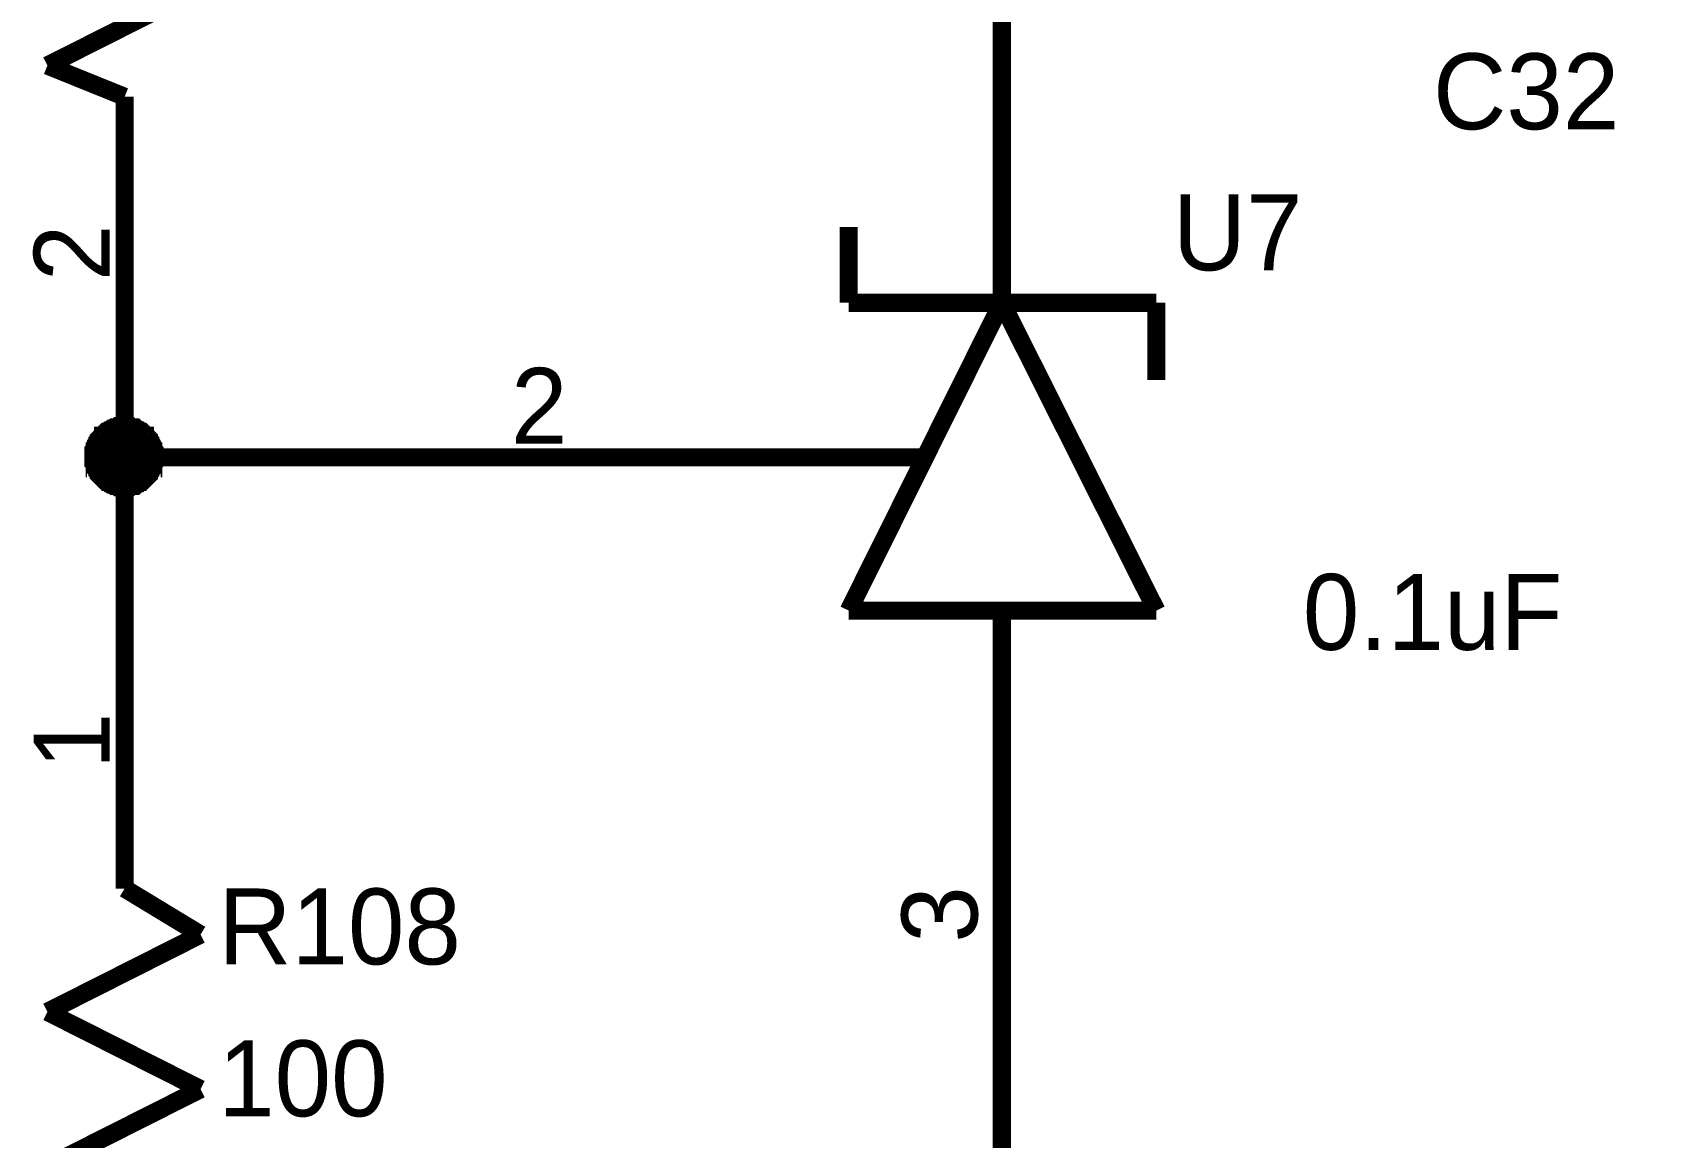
# Model space of a CAD drawing. Header units: millimetres. Extents: x 0 to 800, y 0 to 567.
# Drawn here: x 477 to 503.98, y 270.59 to 288.84 of the extents above; entities that cross this region are included whole.
import ezdxf

# ---------------------------------------------------------------- set-up
doc = ezdxf.new("R2010")
doc.units = ezdxf.units.MM
doc.layers.add('Sheet', color=255, linetype='Continuous')

msp = doc.modelspace()

# ---------------------------------------------------------------- linework, layer by layer
at = {"layer": 'Sheet'}
for points, const_width in [([(493.007, 286.906), (493.007, 291.99)], 0.3), ([(479.769, 289.571), (477.238, 288.295)], 0.3), ([(477.238, 288.295), (478.514, 287.779)], 0.3), ([(493.007, 271.675), (493.007, 261.998), (508.014, 261.998), (527.009, 261.998), (527.009, 288.272)], 0.3), ([(478.514, 287.779), (478.514, 282.717)], 0.3), ([(478.514, 287.779), (478.514, 287.018)], 0.3), ([(493.007, 284.375), (493.007, 286.906)], 0.3), ([(490.476, 284.375), (490.476, 285.629)], 0.3), ([(490.476, 284.375), (495.56, 284.375)], 0.3), ([(490.476, 279.29), (493.007, 284.375)], 0.3), ([(495.56, 279.29), (493.007, 284.375)], 0.3), ([(495.56, 284.375), (495.56, 283.098)], 0.3), ([(478.514, 279.761), (478.514, 281.821), (478.514, 282.717)], 0.3), ([(477.999, 281.821), (477.999, 281.844), (477.999, 281.866), (477.999, 281.911), (477.999, 281.933), (478.022, 281.956), (478.022, 281.978), (478.022, 282), (478.044, 282.023), (478.044, 282.045), (478.066, 282.068), (478.066, 282.09), (478.089, 282.112), (478.089, 282.135), (478.111, 282.157), (478.134, 282.18), (478.156, 282.18), (478.156, 282.202), (478.178, 282.224), (478.201, 282.247), (478.223, 282.247), (478.246, 282.269), (478.268, 282.269), (478.29, 282.292), (478.313, 282.292), (478.335, 282.314), (478.358, 282.314), (478.38, 282.314), (478.402, 282.336), (478.425, 282.336), (478.47, 282.336), (478.492, 282.336), (478.514, 282.336)], 0.3), ([(477.999, 281.821), (477.999, 281.844), (477.999, 281.866), (477.999, 281.911), (477.999, 281.933), (478.022, 281.956), (478.022, 281.978), (478.022, 282), (478.044, 282.023), (478.044, 282.045), (478.066, 282.068), (478.066, 282.09), (478.089, 282.112), (478.089, 282.135), (478.111, 282.157), (478.134, 282.18), (478.156, 282.18), (478.156, 282.202), (478.178, 282.224), (478.201, 282.247), (478.223, 282.247), (478.246, 282.269), (478.268, 282.269), (478.29, 282.292), (478.313, 282.292), (478.335, 282.314), (478.358, 282.314), (478.38, 282.314), (478.402, 282.336), (478.425, 282.336), (478.47, 282.336), (478.492, 282.336), (478.514, 282.336)], 0.3), ([(477.999, 281.821), (477.999, 281.844), (477.999, 281.866), (477.999, 281.911), (477.999, 281.933), (478.022, 281.956), (478.022, 281.978), (478.022, 282), (478.044, 282.023), (478.044, 282.045), (478.066, 282.068), (478.066, 282.09), (478.089, 282.112), (478.089, 282.135), (478.111, 282.157), (478.134, 282.18), (478.156, 282.18), (478.156, 282.202), (478.178, 282.224), (478.201, 282.247), (478.223, 282.247), (478.246, 282.269), (478.268, 282.269), (478.29, 282.292), (478.313, 282.292), (478.335, 282.314), (478.358, 282.314), (478.38, 282.314), (478.402, 282.336), (478.425, 282.336), (478.47, 282.336), (478.492, 282.336), (478.514, 282.336)], 0.3), ([(477.999, 281.821), (477.999, 281.844), (477.999, 281.866), (477.999, 281.911), (477.999, 281.933), (478.022, 281.956), (478.022, 281.978), (478.022, 282), (478.044, 282.023), (478.044, 282.045), (478.066, 282.068), (478.066, 282.09), (478.089, 282.112), (478.089, 282.135), (478.111, 282.157), (478.134, 282.18), (478.156, 282.18), (478.156, 282.202), (478.178, 282.224), (478.201, 282.247), (478.223, 282.247), (478.246, 282.269), (478.268, 282.269), (478.29, 282.292), (478.313, 282.292), (478.335, 282.314), (478.358, 282.314), (478.38, 282.314), (478.402, 282.336), (478.425, 282.336), (478.47, 282.336), (478.492, 282.336), (478.514, 282.336)], 0.3), ([(477.999, 281.821), (477.999, 281.844), (477.999, 281.866), (477.999, 281.911), (477.999, 281.933), (478.022, 281.956), (478.022, 281.978), (478.022, 282), (478.044, 282.023), (478.044, 282.045), (478.066, 282.068), (478.066, 282.09), (478.089, 282.112), (478.089, 282.135), (478.111, 282.157), (478.134, 282.18), (478.156, 282.18), (478.156, 282.202), (478.178, 282.224), (478.201, 282.247), (478.223, 282.247), (478.246, 282.269), (478.268, 282.269), (478.29, 282.292), (478.313, 282.292), (478.335, 282.314), (478.358, 282.314), (478.38, 282.314), (478.402, 282.336), (478.425, 282.336), (478.47, 282.336), (478.492, 282.336), (478.514, 282.336)], 0.0991), ([(477.999, 281.821), (477.999, 281.844), (477.999, 281.866), (477.999, 281.911), (477.999, 281.933), (478.022, 281.956), (478.022, 281.978), (478.022, 282), (478.044, 282.023), (478.044, 282.045), (478.066, 282.068), (478.066, 282.09), (478.089, 282.112), (478.089, 282.135), (478.111, 282.157), (478.134, 282.18), (478.156, 282.18), (478.156, 282.202), (478.178, 282.224), (478.201, 282.247), (478.223, 282.247), (478.246, 282.269), (478.268, 282.269), (478.29, 282.292), (478.313, 282.292), (478.335, 282.314), (478.358, 282.314), (478.38, 282.314), (478.402, 282.336), (478.425, 282.336), (478.47, 282.336), (478.492, 282.336), (478.514, 282.336)], 0.0991), ([(477.999, 281.821), (477.999, 281.844), (477.999, 281.866), (477.999, 281.911), (477.999, 281.933), (478.022, 281.956), (478.022, 281.978), (478.022, 282), (478.044, 282.023), (478.044, 282.045), (478.066, 282.068), (478.066, 282.09), (478.089, 282.112), (478.089, 282.135), (478.111, 282.157), (478.134, 282.18), (478.156, 282.18), (478.156, 282.202), (478.178, 282.224), (478.201, 282.247), (478.223, 282.247), (478.246, 282.269), (478.268, 282.269), (478.29, 282.292), (478.313, 282.292), (478.335, 282.314), (478.358, 282.314), (478.38, 282.314), (478.402, 282.336), (478.425, 282.336), (478.47, 282.336), (478.492, 282.336), (478.514, 282.336)], 0.0991), ([(477.999, 281.821), (477.999, 281.844), (477.999, 281.866), (477.999, 281.911), (477.999, 281.933), (478.022, 281.956), (478.022, 281.978), (478.022, 282), (478.044, 282.023), (478.044, 282.045), (478.066, 282.068), (478.066, 282.09), (478.089, 282.112), (478.089, 282.135), (478.111, 282.157), (478.134, 282.18), (478.156, 282.18), (478.156, 282.202), (478.178, 282.224), (478.201, 282.247), (478.223, 282.247), (478.246, 282.269), (478.268, 282.269), (478.29, 282.292), (478.313, 282.292), (478.335, 282.314), (478.358, 282.314), (478.38, 282.314), (478.402, 282.336), (478.425, 282.336), (478.47, 282.336), (478.492, 282.336), (478.514, 282.336)], 0.0991), ([(478.514, 282.336), (478.514, 282.336)], 0.3), ([(478.514, 282.336), (478.537, 282.336), (478.559, 282.336), (478.582, 282.336), (478.604, 282.336), (478.626, 282.314), (478.649, 282.314), (478.694, 282.314), (478.716, 282.292), (478.716, 282.292), (478.738, 282.269), (478.761, 282.269), (478.783, 282.247), (478.806, 282.247), (478.828, 282.224), (478.85, 282.202), (478.85, 282.18), (478.873, 282.18), (478.895, 282.157), (478.918, 282.135), (478.918, 282.112), (478.94, 282.09), (478.94, 282.068), (478.962, 282.045), (478.962, 282.023), (478.985, 282), (478.985, 281.978), (478.985, 281.956), (479.007, 281.933), (479.007, 281.911), (479.007, 281.866), (479.007, 281.844), (479.007, 281.821)], 0.3), ([(478.514, 282.336), (478.514, 282.336)], 0.3), ([(478.514, 282.336), (478.537, 282.336), (478.559, 282.336), (478.582, 282.336), (478.604, 282.336), (478.626, 282.314), (478.649, 282.314), (478.694, 282.314), (478.716, 282.292), (478.716, 282.292), (478.738, 282.269), (478.761, 282.269), (478.783, 282.247), (478.806, 282.247), (478.828, 282.224), (478.85, 282.202), (478.85, 282.18), (478.873, 282.18), (478.895, 282.157), (478.918, 282.135), (478.918, 282.112), (478.94, 282.09), (478.94, 282.068), (478.962, 282.045), (478.962, 282.023), (478.985, 282), (478.985, 281.978), (478.985, 281.956), (479.007, 281.933), (479.007, 281.911), (479.007, 281.866), (479.007, 281.844), (479.007, 281.821)], 0.3), ([(478.514, 282.336), (478.514, 282.336)], 0.3), ([(478.514, 282.336), (478.537, 282.336), (478.559, 282.336), (478.582, 282.336), (478.604, 282.336), (478.626, 282.314), (478.649, 282.314), (478.694, 282.314), (478.716, 282.292), (478.716, 282.292), (478.738, 282.269), (478.761, 282.269), (478.783, 282.247), (478.806, 282.247), (478.828, 282.224), (478.85, 282.202), (478.85, 282.18), (478.873, 282.18), (478.895, 282.157), (478.918, 282.135), (478.918, 282.112), (478.94, 282.09), (478.94, 282.068), (478.962, 282.045), (478.962, 282.023), (478.985, 282), (478.985, 281.978), (478.985, 281.956), (479.007, 281.933), (479.007, 281.911), (479.007, 281.866), (479.007, 281.844), (479.007, 281.821)], 0.3), ([(478.514, 282.336), (478.514, 282.336)], 0.3), ([(478.514, 282.336), (478.537, 282.336), (478.559, 282.336), (478.582, 282.336), (478.604, 282.336), (478.626, 282.314), (478.649, 282.314), (478.694, 282.314), (478.716, 282.292), (478.716, 282.292), (478.738, 282.269), (478.761, 282.269), (478.783, 282.247), (478.806, 282.247), (478.828, 282.224), (478.85, 282.202), (478.85, 282.18), (478.873, 282.18), (478.895, 282.157), (478.918, 282.135), (478.918, 282.112), (478.94, 282.09), (478.94, 282.068), (478.962, 282.045), (478.962, 282.023), (478.985, 282), (478.985, 281.978), (478.985, 281.956), (479.007, 281.933), (479.007, 281.911), (479.007, 281.866), (479.007, 281.844), (479.007, 281.821)], 0.3), ([(478.514, 282.336), (478.514, 282.336)], 0.0991), ([(478.514, 282.336), (478.537, 282.336), (478.559, 282.336), (478.582, 282.336), (478.604, 282.336), (478.626, 282.314), (478.649, 282.314), (478.694, 282.314), (478.716, 282.292), (478.716, 282.292), (478.738, 282.269), (478.761, 282.269), (478.783, 282.247), (478.806, 282.247), (478.828, 282.224), (478.85, 282.202), (478.85, 282.18), (478.873, 282.18), (478.895, 282.157), (478.918, 282.135), (478.918, 282.112), (478.94, 282.09), (478.94, 282.068), (478.962, 282.045), (478.962, 282.023), (478.985, 282), (478.985, 281.978), (478.985, 281.956), (479.007, 281.933), (479.007, 281.911), (479.007, 281.866), (479.007, 281.844), (479.007, 281.821)], 0.0991), ([(478.514, 282.336), (478.514, 282.336)], 0.0991), ([(478.514, 282.336), (478.537, 282.336), (478.559, 282.336), (478.582, 282.336), (478.604, 282.336), (478.626, 282.314), (478.649, 282.314), (478.694, 282.314), (478.716, 282.292), (478.716, 282.292), (478.738, 282.269), (478.761, 282.269), (478.783, 282.247), (478.806, 282.247), (478.828, 282.224), (478.85, 282.202), (478.85, 282.18), (478.873, 282.18), (478.895, 282.157), (478.918, 282.135), (478.918, 282.112), (478.94, 282.09), (478.94, 282.068), (478.962, 282.045), (478.962, 282.023), (478.985, 282), (478.985, 281.978), (478.985, 281.956), (479.007, 281.933), (479.007, 281.911), (479.007, 281.866), (479.007, 281.844), (479.007, 281.821)], 0.0991), ([(478.514, 282.336), (478.514, 282.336)], 0.0991), ([(478.514, 282.336), (478.537, 282.336), (478.559, 282.336), (478.582, 282.336), (478.604, 282.336), (478.626, 282.314), (478.649, 282.314), (478.694, 282.314), (478.716, 282.292), (478.716, 282.292), (478.738, 282.269), (478.761, 282.269), (478.783, 282.247), (478.806, 282.247), (478.828, 282.224), (478.85, 282.202), (478.85, 282.18), (478.873, 282.18), (478.895, 282.157), (478.918, 282.135), (478.918, 282.112), (478.94, 282.09), (478.94, 282.068), (478.962, 282.045), (478.962, 282.023), (478.985, 282), (478.985, 281.978), (478.985, 281.956), (479.007, 281.933), (479.007, 281.911), (479.007, 281.866), (479.007, 281.844), (479.007, 281.821)], 0.0991), ([(478.514, 282.336), (478.514, 282.336)], 0.0991), ([(478.514, 282.336), (478.537, 282.336), (478.559, 282.336), (478.582, 282.336), (478.604, 282.336), (478.626, 282.314), (478.649, 282.314), (478.694, 282.314), (478.716, 282.292), (478.716, 282.292), (478.738, 282.269), (478.761, 282.269), (478.783, 282.247), (478.806, 282.247), (478.828, 282.224), (478.85, 282.202), (478.85, 282.18), (478.873, 282.18), (478.895, 282.157), (478.918, 282.135), (478.918, 282.112), (478.94, 282.09), (478.94, 282.068), (478.962, 282.045), (478.962, 282.023), (478.985, 282), (478.985, 281.978), (478.985, 281.956), (479.007, 281.933), (479.007, 281.911), (479.007, 281.866), (479.007, 281.844), (479.007, 281.821)], 0.0991), ([(478.514, 281.329), (478.492, 281.329), (478.47, 281.329), (478.425, 281.329), (478.402, 281.329), (478.38, 281.351), (478.358, 281.351), (478.335, 281.351), (478.313, 281.373), (478.29, 281.373), (478.268, 281.396), (478.246, 281.396), (478.223, 281.418), (478.201, 281.418), (478.178, 281.44), (478.156, 281.463), (478.156, 281.463), (478.134, 281.485), (478.111, 281.508), (478.089, 281.53), (478.089, 281.552), (478.066, 281.575), (478.066, 281.597), (478.044, 281.62), (478.044, 281.642), (478.022, 281.642), (478.022, 281.687), (478.022, 281.709), (477.999, 281.732), (477.999, 281.754), (477.999, 281.776), (477.999, 281.799), (477.999, 281.821)], 0.3), ([(477.999, 281.821), (477.999, 281.821)], 0.3), ([(478.514, 281.329), (478.492, 281.329), (478.47, 281.329), (478.425, 281.329), (478.402, 281.329), (478.38, 281.351), (478.358, 281.351), (478.335, 281.351), (478.313, 281.373), (478.29, 281.373), (478.268, 281.396), (478.246, 281.396), (478.223, 281.418), (478.201, 281.418), (478.178, 281.44), (478.156, 281.463), (478.156, 281.463), (478.134, 281.485), (478.111, 281.508), (478.089, 281.53), (478.089, 281.552), (478.066, 281.575), (478.066, 281.597), (478.044, 281.62), (478.044, 281.642), (478.022, 281.642), (478.022, 281.687), (478.022, 281.709), (477.999, 281.732), (477.999, 281.754), (477.999, 281.776), (477.999, 281.799), (477.999, 281.821)], 0.3), ([(477.999, 281.821), (477.999, 281.821)], 0.3), ([(478.514, 281.329), (478.492, 281.329), (478.47, 281.329), (478.425, 281.329), (478.402, 281.329), (478.38, 281.351), (478.358, 281.351), (478.335, 281.351), (478.313, 281.373), (478.29, 281.373), (478.268, 281.396), (478.246, 281.396), (478.223, 281.418), (478.201, 281.418), (478.178, 281.44), (478.156, 281.463), (478.156, 281.463), (478.134, 281.485), (478.111, 281.508), (478.089, 281.53), (478.089, 281.552), (478.066, 281.575), (478.066, 281.597), (478.044, 281.62), (478.044, 281.642), (478.022, 281.642), (478.022, 281.687), (478.022, 281.709), (477.999, 281.732), (477.999, 281.754), (477.999, 281.776), (477.999, 281.799), (477.999, 281.821)], 0.3), ([(477.999, 281.821), (477.999, 281.821)], 0.3), ([(478.514, 281.329), (478.492, 281.329), (478.47, 281.329), (478.425, 281.329), (478.402, 281.329), (478.38, 281.351), (478.358, 281.351), (478.335, 281.351), (478.313, 281.373), (478.29, 281.373), (478.268, 281.396), (478.246, 281.396), (478.223, 281.418), (478.201, 281.418), (478.178, 281.44), (478.156, 281.463), (478.156, 281.463), (478.134, 281.485), (478.111, 281.508), (478.089, 281.53), (478.089, 281.552), (478.066, 281.575), (478.066, 281.597), (478.044, 281.62), (478.044, 281.642), (478.022, 281.642), (478.022, 281.687), (478.022, 281.709), (477.999, 281.732), (477.999, 281.754), (477.999, 281.776), (477.999, 281.799), (477.999, 281.821)], 0.3), ([(477.999, 281.821), (477.999, 281.821)], 0.3), ([(478.514, 281.329), (478.492, 281.329), (478.47, 281.329), (478.425, 281.329), (478.402, 281.329), (478.38, 281.351), (478.358, 281.351), (478.335, 281.351), (478.313, 281.373), (478.29, 281.373), (478.268, 281.396), (478.246, 281.396), (478.223, 281.418), (478.201, 281.418), (478.178, 281.44), (478.156, 281.463), (478.156, 281.463), (478.134, 281.485), (478.111, 281.508), (478.089, 281.53), (478.089, 281.552), (478.066, 281.575), (478.066, 281.597), (478.044, 281.62), (478.044, 281.642), (478.022, 281.642), (478.022, 281.687), (478.022, 281.709), (477.999, 281.732), (477.999, 281.754), (477.999, 281.776), (477.999, 281.799), (477.999, 281.821)], 0.0991), ([(477.999, 281.821), (477.999, 281.821)], 0.0991), ([(478.514, 281.329), (478.492, 281.329), (478.47, 281.329), (478.425, 281.329), (478.402, 281.329), (478.38, 281.351), (478.358, 281.351), (478.335, 281.351), (478.313, 281.373), (478.29, 281.373), (478.268, 281.396), (478.246, 281.396), (478.223, 281.418), (478.201, 281.418), (478.178, 281.44), (478.156, 281.463), (478.156, 281.463), (478.134, 281.485), (478.111, 281.508), (478.089, 281.53), (478.089, 281.552), (478.066, 281.575), (478.066, 281.597), (478.044, 281.62), (478.044, 281.642), (478.022, 281.642), (478.022, 281.687), (478.022, 281.709), (477.999, 281.732), (477.999, 281.754), (477.999, 281.776), (477.999, 281.799), (477.999, 281.821)], 0.0991), ([(477.999, 281.821), (477.999, 281.821)], 0.0991), ([(478.514, 281.329), (478.492, 281.329), (478.47, 281.329), (478.425, 281.329), (478.402, 281.329), (478.38, 281.351), (478.358, 281.351), (478.335, 281.351), (478.313, 281.373), (478.29, 281.373), (478.268, 281.396), (478.246, 281.396), (478.223, 281.418), (478.201, 281.418), (478.178, 281.44), (478.156, 281.463), (478.156, 281.463), (478.134, 281.485), (478.111, 281.508), (478.089, 281.53), (478.089, 281.552), (478.066, 281.575), (478.066, 281.597), (478.044, 281.62), (478.044, 281.642), (478.022, 281.642), (478.022, 281.687), (478.022, 281.709), (477.999, 281.732), (477.999, 281.754), (477.999, 281.776), (477.999, 281.799), (477.999, 281.821)], 0.0991), ([(477.999, 281.821), (477.999, 281.821)], 0.0991), ([(478.514, 281.329), (478.492, 281.329), (478.47, 281.329), (478.425, 281.329), (478.402, 281.329), (478.38, 281.351), (478.358, 281.351), (478.335, 281.351), (478.313, 281.373), (478.29, 281.373), (478.268, 281.396), (478.246, 281.396), (478.223, 281.418), (478.201, 281.418), (478.178, 281.44), (478.156, 281.463), (478.156, 281.463), (478.134, 281.485), (478.111, 281.508), (478.089, 281.53), (478.089, 281.552), (478.066, 281.575), (478.066, 281.597), (478.044, 281.62), (478.044, 281.642), (478.022, 281.642), (478.022, 281.687), (478.022, 281.709), (477.999, 281.732), (477.999, 281.754), (477.999, 281.776), (477.999, 281.799), (477.999, 281.821)], 0.0991), ([(477.999, 281.821), (477.999, 281.821)], 0.0991), ([(482.86, 281.821), (478.514, 281.821)], 0.3), ([(479.007, 281.821), (479.007, 281.799), (479.007, 281.776), (479.007, 281.754), (479.007, 281.732), (478.985, 281.709), (478.985, 281.687), (478.985, 281.642), (478.962, 281.642), (478.962, 281.62), (478.94, 281.597), (478.94, 281.575), (478.918, 281.552), (478.918, 281.53), (478.895, 281.508), (478.873, 281.485), (478.85, 281.463), (478.85, 281.463), (478.828, 281.44), (478.806, 281.418), (478.783, 281.418), (478.761, 281.396), (478.738, 281.396), (478.716, 281.373), (478.716, 281.373), (478.694, 281.351), (478.649, 281.351), (478.626, 281.351), (478.604, 281.329), (478.582, 281.329), (478.559, 281.329), (478.537, 281.329), (478.514, 281.329)], 0.3), ([(479.007, 281.821), (479.007, 281.799), (479.007, 281.776), (479.007, 281.754), (479.007, 281.732), (478.985, 281.709), (478.985, 281.687), (478.985, 281.642), (478.962, 281.642), (478.962, 281.62), (478.94, 281.597), (478.94, 281.575), (478.918, 281.552), (478.918, 281.53), (478.895, 281.508), (478.873, 281.485), (478.85, 281.463), (478.85, 281.463), (478.828, 281.44), (478.806, 281.418), (478.783, 281.418), (478.761, 281.396), (478.738, 281.396), (478.716, 281.373), (478.716, 281.373), (478.694, 281.351), (478.649, 281.351), (478.626, 281.351), (478.604, 281.329), (478.582, 281.329), (478.559, 281.329), (478.537, 281.329), (478.514, 281.329)], 0.3), ([(479.007, 281.821), (479.007, 281.799), (479.007, 281.776), (479.007, 281.754), (479.007, 281.732), (478.985, 281.709), (478.985, 281.687), (478.985, 281.642), (478.962, 281.642), (478.962, 281.62), (478.94, 281.597), (478.94, 281.575), (478.918, 281.552), (478.918, 281.53), (478.895, 281.508), (478.873, 281.485), (478.85, 281.463), (478.85, 281.463), (478.828, 281.44), (478.806, 281.418), (478.783, 281.418), (478.761, 281.396), (478.738, 281.396), (478.716, 281.373), (478.716, 281.373), (478.694, 281.351), (478.649, 281.351), (478.626, 281.351), (478.604, 281.329), (478.582, 281.329), (478.559, 281.329), (478.537, 281.329), (478.514, 281.329)], 0.3), ([(479.007, 281.821), (479.007, 281.799), (479.007, 281.776), (479.007, 281.754), (479.007, 281.732), (478.985, 281.709), (478.985, 281.687), (478.985, 281.642), (478.962, 281.642), (478.962, 281.62), (478.94, 281.597), (478.94, 281.575), (478.918, 281.552), (478.918, 281.53), (478.895, 281.508), (478.873, 281.485), (478.85, 281.463), (478.85, 281.463), (478.828, 281.44), (478.806, 281.418), (478.783, 281.418), (478.761, 281.396), (478.738, 281.396), (478.716, 281.373), (478.716, 281.373), (478.694, 281.351), (478.649, 281.351), (478.626, 281.351), (478.604, 281.329), (478.582, 281.329), (478.559, 281.329), (478.537, 281.329), (478.514, 281.329)], 0.3), ([(479.007, 281.821), (479.007, 281.799), (479.007, 281.776), (479.007, 281.754), (479.007, 281.732), (478.985, 281.709), (478.985, 281.687), (478.985, 281.642), (478.962, 281.642), (478.962, 281.62), (478.94, 281.597), (478.94, 281.575), (478.918, 281.552), (478.918, 281.53), (478.895, 281.508), (478.873, 281.485), (478.85, 281.463), (478.85, 281.463), (478.828, 281.44), (478.806, 281.418), (478.783, 281.418), (478.761, 281.396), (478.738, 281.396), (478.716, 281.373), (478.716, 281.373), (478.694, 281.351), (478.649, 281.351), (478.626, 281.351), (478.604, 281.329), (478.582, 281.329), (478.559, 281.329), (478.537, 281.329), (478.514, 281.329)], 0.0991), ([(479.007, 281.821), (479.007, 281.799), (479.007, 281.776), (479.007, 281.754), (479.007, 281.732), (478.985, 281.709), (478.985, 281.687), (478.985, 281.642), (478.962, 281.642), (478.962, 281.62), (478.94, 281.597), (478.94, 281.575), (478.918, 281.552), (478.918, 281.53), (478.895, 281.508), (478.873, 281.485), (478.85, 281.463), (478.85, 281.463), (478.828, 281.44), (478.806, 281.418), (478.783, 281.418), (478.761, 281.396), (478.738, 281.396), (478.716, 281.373), (478.716, 281.373), (478.694, 281.351), (478.649, 281.351), (478.626, 281.351), (478.604, 281.329), (478.582, 281.329), (478.559, 281.329), (478.537, 281.329), (478.514, 281.329)], 0.0991), ([(479.007, 281.821), (479.007, 281.799), (479.007, 281.776), (479.007, 281.754), (479.007, 281.732), (478.985, 281.709), (478.985, 281.687), (478.985, 281.642), (478.962, 281.642), (478.962, 281.62), (478.94, 281.597), (478.94, 281.575), (478.918, 281.552), (478.918, 281.53), (478.895, 281.508), (478.873, 281.485), (478.85, 281.463), (478.85, 281.463), (478.828, 281.44), (478.806, 281.418), (478.783, 281.418), (478.761, 281.396), (478.738, 281.396), (478.716, 281.373), (478.716, 281.373), (478.694, 281.351), (478.649, 281.351), (478.626, 281.351), (478.604, 281.329), (478.582, 281.329), (478.559, 281.329), (478.537, 281.329), (478.514, 281.329)], 0.0991), ([(479.007, 281.821), (479.007, 281.799), (479.007, 281.776), (479.007, 281.754), (479.007, 281.732), (478.985, 281.709), (478.985, 281.687), (478.985, 281.642), (478.962, 281.642), (478.962, 281.62), (478.94, 281.597), (478.94, 281.575), (478.918, 281.552), (478.918, 281.53), (478.895, 281.508), (478.873, 281.485), (478.85, 281.463), (478.85, 281.463), (478.828, 281.44), (478.806, 281.418), (478.783, 281.418), (478.761, 281.396), (478.738, 281.396), (478.716, 281.373), (478.716, 281.373), (478.694, 281.351), (478.649, 281.351), (478.626, 281.351), (478.604, 281.329), (478.582, 281.329), (478.559, 281.329), (478.537, 281.329), (478.514, 281.329)], 0.0991), ([(479.007, 281.821), (479.007, 281.821), (479.007, 281.821), (479.007, 281.821), (479.007, 281.821), (479.007, 281.821), (479.007, 281.821), (479.007, 281.821), (479.007, 281.821), (479.007, 281.821), (479.007, 281.821), (479.007, 281.821), (479.007, 281.821), (479.007, 281.821), (479.007, 281.821), (479.007, 281.821), (479.007, 281.821), (479.007, 281.821), (479.007, 281.821), (479.007, 281.821), (479.007, 281.821), (479.007, 281.821), (479.007, 281.821), (479.007, 281.821), (479.007, 281.821), (479.007, 281.821), (479.007, 281.821), (479.007, 281.821), (479.007, 281.821), (479.007, 281.821), (479.007, 281.821), (479.007, 281.821), (479.007, 281.821)], 0.3), ([(479.007, 281.821), (479.007, 281.821)], 0.3), ([(479.007, 281.821), (479.007, 281.821), (479.007, 281.821), (479.007, 281.821), (479.007, 281.821), (479.007, 281.821), (479.007, 281.821), (479.007, 281.821), (479.007, 281.821), (479.007, 281.821), (479.007, 281.821), (479.007, 281.821), (479.007, 281.821), (479.007, 281.821), (479.007, 281.821), (479.007, 281.821), (479.007, 281.821), (479.007, 281.821), (479.007, 281.821), (479.007, 281.821), (479.007, 281.821), (479.007, 281.821), (479.007, 281.821), (479.007, 281.821), (479.007, 281.821), (479.007, 281.821), (479.007, 281.821), (479.007, 281.821), (479.007, 281.821), (479.007, 281.821), (479.007, 281.821), (479.007, 281.821), (479.007, 281.821)], 0.3), ([(479.007, 281.821), (479.007, 281.821)], 0.3), ([(479.007, 281.821), (479.007, 281.821), (479.007, 281.821), (479.007, 281.821), (479.007, 281.821), (479.007, 281.821), (479.007, 281.821), (479.007, 281.821), (479.007, 281.821), (479.007, 281.821), (479.007, 281.821), (479.007, 281.821), (479.007, 281.821), (479.007, 281.821), (479.007, 281.821), (479.007, 281.821), (479.007, 281.821), (479.007, 281.821), (479.007, 281.821), (479.007, 281.821), (479.007, 281.821), (479.007, 281.821), (479.007, 281.821), (479.007, 281.821), (479.007, 281.821), (479.007, 281.821), (479.007, 281.821), (479.007, 281.821), (479.007, 281.821), (479.007, 281.821), (479.007, 281.821), (479.007, 281.821), (479.007, 281.821)], 0.3), ([(479.007, 281.821), (479.007, 281.821)], 0.3), ([(479.007, 281.821), (479.007, 281.821), (479.007, 281.821), (479.007, 281.821), (479.007, 281.821), (479.007, 281.821), (479.007, 281.821), (479.007, 281.821), (479.007, 281.821), (479.007, 281.821), (479.007, 281.821), (479.007, 281.821), (479.007, 281.821), (479.007, 281.821), (479.007, 281.821), (479.007, 281.821), (479.007, 281.821), (479.007, 281.821), (479.007, 281.821), (479.007, 281.821), (479.007, 281.821), (479.007, 281.821), (479.007, 281.821), (479.007, 281.821), (479.007, 281.821), (479.007, 281.821), (479.007, 281.821), (479.007, 281.821), (479.007, 281.821), (479.007, 281.821), (479.007, 281.821), (479.007, 281.821), (479.007, 281.821)], 0.3), ([(479.007, 281.821), (479.007, 281.821)], 0.3), ([(479.007, 281.821), (479.007, 281.821), (479.007, 281.821), (479.007, 281.821), (479.007, 281.821), (479.007, 281.821), (479.007, 281.821), (479.007, 281.821), (479.007, 281.821), (479.007, 281.821), (479.007, 281.821), (479.007, 281.821), (479.007, 281.821), (479.007, 281.821), (479.007, 281.821), (479.007, 281.821), (479.007, 281.821), (479.007, 281.821), (479.007, 281.821), (479.007, 281.821), (479.007, 281.821), (479.007, 281.821), (479.007, 281.821), (479.007, 281.821), (479.007, 281.821), (479.007, 281.821), (479.007, 281.821), (479.007, 281.821), (479.007, 281.821), (479.007, 281.821), (479.007, 281.821), (479.007, 281.821), (479.007, 281.821)], 0.0991), ([(479.007, 281.821), (479.007, 281.821)], 0.0991), ([(479.007, 281.821), (479.007, 281.821), (479.007, 281.821), (479.007, 281.821), (479.007, 281.821), (479.007, 281.821), (479.007, 281.821), (479.007, 281.821), (479.007, 281.821), (479.007, 281.821), (479.007, 281.821), (479.007, 281.821), (479.007, 281.821), (479.007, 281.821), (479.007, 281.821), (479.007, 281.821), (479.007, 281.821), (479.007, 281.821), (479.007, 281.821), (479.007, 281.821), (479.007, 281.821), (479.007, 281.821), (479.007, 281.821), (479.007, 281.821), (479.007, 281.821), (479.007, 281.821), (479.007, 281.821), (479.007, 281.821), (479.007, 281.821), (479.007, 281.821), (479.007, 281.821), (479.007, 281.821), (479.007, 281.821)], 0.0991), ([(479.007, 281.821), (479.007, 281.821)], 0.0991), ([(479.007, 281.821), (479.007, 281.821), (479.007, 281.821), (479.007, 281.821), (479.007, 281.821), (479.007, 281.821), (479.007, 281.821), (479.007, 281.821), (479.007, 281.821), (479.007, 281.821), (479.007, 281.821), (479.007, 281.821), (479.007, 281.821), (479.007, 281.821), (479.007, 281.821), (479.007, 281.821), (479.007, 281.821), (479.007, 281.821), (479.007, 281.821), (479.007, 281.821), (479.007, 281.821), (479.007, 281.821), (479.007, 281.821), (479.007, 281.821), (479.007, 281.821), (479.007, 281.821), (479.007, 281.821), (479.007, 281.821), (479.007, 281.821), (479.007, 281.821), (479.007, 281.821), (479.007, 281.821), (479.007, 281.821)], 0.0991), ([(479.007, 281.821), (479.007, 281.821)], 0.0991), ([(479.007, 281.821), (479.007, 281.821), (479.007, 281.821), (479.007, 281.821), (479.007, 281.821), (479.007, 281.821), (479.007, 281.821), (479.007, 281.821), (479.007, 281.821), (479.007, 281.821), (479.007, 281.821), (479.007, 281.821), (479.007, 281.821), (479.007, 281.821), (479.007, 281.821), (479.007, 281.821), (479.007, 281.821), (479.007, 281.821), (479.007, 281.821), (479.007, 281.821), (479.007, 281.821), (479.007, 281.821), (479.007, 281.821), (479.007, 281.821), (479.007, 281.821), (479.007, 281.821), (479.007, 281.821), (479.007, 281.821), (479.007, 281.821), (479.007, 281.821), (479.007, 281.821), (479.007, 281.821), (479.007, 281.821)], 0.0991), ([(479.007, 281.821), (479.007, 281.821)], 0.0991), ([(487.922, 281.821), (482.86, 281.821)], 0.3), ([(490.476, 281.821), (487.922, 281.821)], 0.3), ([(490.207, 281.821), (491.73, 281.821)], 0.3), ([(478.514, 274.698), (478.514, 279.761)], 0.3), ([(490.476, 279.29), (495.56, 279.29)], 0.3), ([(493.007, 279.29), (493.007, 276.759)], 0.3), ([(493.007, 276.759), (493.007, 271.675)], 0.3), ([(478.514, 274.698), (478.514, 275.46)], 0.3), ([(478.514, 274.698), (479.769, 273.937)], 0.3), ([(479.769, 273.937), (477.238, 272.66)], 0.3), ([(477.238, 272.66), (479.769, 271.383)], 0.3), ([(479.769, 271.383), (477.238, 270.107)], 0.3)]:
    msp.add_lwpolyline(points, dxfattribs=dict(at, const_width=const_width))
at = {"layer": 'Sheet', "const_width": 0.508}
msp.add_lwpolyline([(478.245, 281.839, 1), (478.753, 281.839, 1)], format="xyb", close=True, dxfattribs=at)

# ---------------------------------------------------------------- texts
at = {"layer": 'Sheet'}
for s, height, p in [('C32', 1.2543, (500.13, 287.242)), ('U7', 1.2543, (495.829, 284.912)), ('2', 1.254, (484.898, 282.045)), ('0.1uF', 1.2543, (497.979, 278.641)), ('R108', 1.2543, (480.06, 273.444)), ('100', 1.2543, (480.06, 270.935))]:
    msp.add_text(s, height=height, dxfattribs=at).set_placement(p)
for s, p in [('2', (478.268, 284.733)), ('1', (478.268, 276.67)), ('3', (492.604, 273.803))]:
    msp.add_text(s, height=1.254, rotation=90, dxfattribs=at).set_placement(p)

doc.saveas('drawing.dxf')
